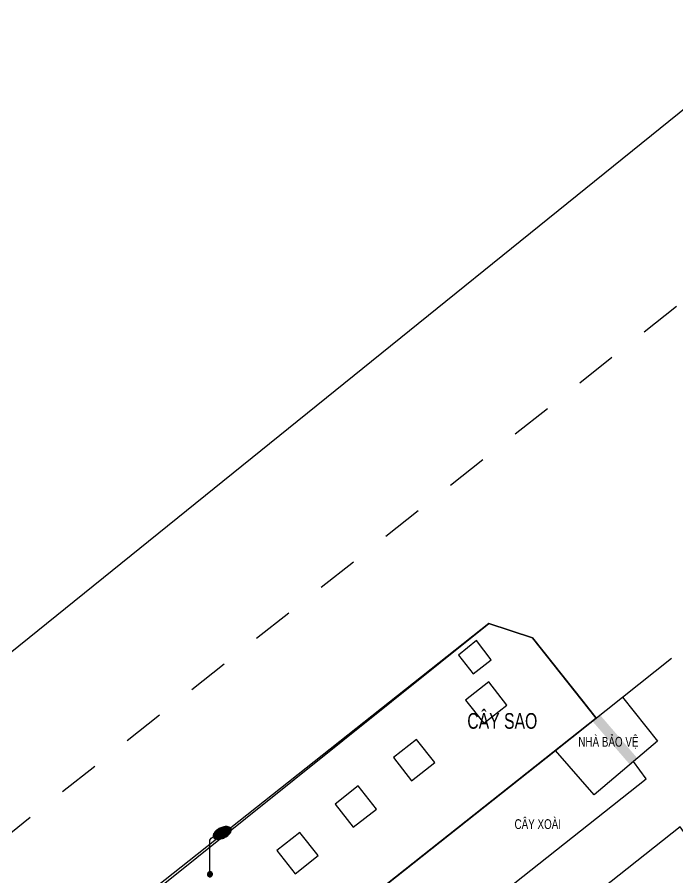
# Model space of a CAD drawing. Header units: millimetres. Extents: x 100 to 288, y -65 to 177.
# Drawn here: x 171.354 to 172.957, y 165.577 to 167.667 of the extents above; entities that cross this region are included whole.
import ezdxf

# ---------------------------------------------------------------- set-up
doc = ezdxf.new("R2010")
doc.units = ezdxf.units.MM
doc.header["$LTSCALE"] = 0.3
doc.header["$MEASUREMENT"] = 0
doc.linetypes.add('DASHDOTX2', pattern=[2, 1, -0.5, 0, -0.5])
for name, color, linetype in [('HATCH1', 8, 'CONTINUOUS'), ('KT', 8, 'CONTINUOUS'), ('Ky hieu', 7, 'CONTINUOUS')]:
    doc.layers.add(name, color=color, linetype=linetype)
doc.styles.add('DIM', font='VAVON.TTF')
doc.linetypes.add('FENCELINE2', pattern='A,0.25,-0.1,[132,ltypeshp.shx,S=0.1,R=0,X=-0.1,Y=0],-0.1,1', length=1.45)

# ---------------------------------------------------------------- blocks, each defined once
blk = doc.blocks.new('Cot den')
at = {"layer": 'Ky hieu', "color": 5, "linetype": 'Continuous'}
for p, q in [((474185.965, 1112245.026), (474185.991, 1112245.093)), ((474185.965, 1112242.67), (474185.965, 1112245.026)), ((474185.991, 1112245.093), (474186.045, 1112245.174)), ((474186.045, 1112245.174), (474186.126, 1112245.228)), ((474186.126, 1112245.228), (474186.193, 1112245.255))]:
    blk.add_line(p, q, dxfattribs=at)
mesh = blk.add_polyface(dxfattribs=at)
corners = [(474186.293, 1112245.159), (474186.24, 1112245.199), (474186.324, 1112245.147), (474186.222, 1112245.225), (474186.388, 1112245.122), (474186.202, 1112245.255), (474186.426, 1112245.115), (474186.192, 1112245.289), (474186.489, 1112245.105), (474186.184, 1112245.319), (474186.528, 1112245.105), (474186.186, 1112245.362), (474186.599, 1112245.106), (474186.187, 1112245.386), (474186.631, 1112245.111), (474186.204, 1112245.434), (474186.707, 1112245.122), (474186.22, 1112245.483), (474186.772, 1112245.14), (474186.246, 1112245.526), (474186.839, 1112245.159), (474186.272, 1112245.571), (474186.898, 1112245.183), (474186.31, 1112245.616), (474186.965, 1112245.21), (474186.343, 1112245.654), (474187.016, 1112245.237), (474186.397, 1112245.701), (474187.086, 1112245.274), (474186.425, 1112245.727), (474187.119, 1112245.297), (474186.505, 1112245.781), (474187.199, 1112245.351), (474186.538, 1112245.804), (474187.227, 1112245.377), (474186.608, 1112245.841), (474187.281, 1112245.424), (474186.658, 1112245.868), (474187.313, 1112245.462), (474186.726, 1112245.896), (474187.352, 1112245.507), (474186.785, 1112245.919), (474187.378, 1112245.552), (474186.851, 1112245.938), (474187.404, 1112245.595), (474186.917, 1112245.956), (474187.42, 1112245.644), (474186.993, 1112245.967), (474187.436, 1112245.692), (474187.025, 1112245.972), (474187.438, 1112245.716), (474187.095, 1112245.973), (474187.44, 1112245.759), (474187.135, 1112245.973), (474187.432, 1112245.789), (474187.422, 1112245.824), (474187.197, 1112245.963), (474187.422, 1112245.824), (474187.401, 1112245.854), (474187.235, 1112245.956), (474187.384, 1112245.879), (474187.3, 1112245.931), (474187.331, 1112245.919)]
mesh.append_faces([[corners[k] for k in face] for face in [(0, 0, 2, 1), (1, 2, 4, 3), (3, 4, 6, 5), (5, 6, 8, 7), (7, 8, 10, 9), (9, 10, 12, 11), (11, 12, 14, 13), (13, 14, 16, 15), (15, 16, 18, 17), (17, 18, 20, 19), (19, 20, 22, 21), (21, 22, 24, 23), (23, 24, 26, 25), (25, 26, 28, 27), (27, 28, 30, 29), (29, 30, 32, 31), (31, 32, 34, 33), (33, 34, 36, 35), (35, 36, 38, 37), (37, 38, 40, 39), (39, 40, 42, 41), (41, 42, 44, 43), (43, 44, 46, 45), (45, 46, 48, 47), (47, 48, 50, 49), (49, 50, 52, 51), (51, 52, 54, 53), (53, 54, 57, 56), (56, 55, 58, 59), (59, 58, 60, 61), (61, 60, 62, 62)]], dxfattribs={"vtx0": -1, "vtx2": -1, "color": 5})
mesh = blk.add_polyface(dxfattribs=at)
corners = [(474185.872, 1112242.529), (474185.856, 1112242.542), (474185.903, 1112242.513), (474185.846, 1112242.551), (474185.909, 1112242.511), (474185.832, 1112242.567), (474185.934, 1112242.504), (474185.824, 1112242.577), (474185.943, 1112242.503), (474185.815, 1112242.594), (474185.965, 1112242.501), (474185.808, 1112242.608), (474185.978, 1112242.502), (474185.804, 1112242.623), (474185.995, 1112242.504), (474185.799, 1112242.639), (474186.01, 1112242.508), (474185.798, 1112242.655), (474186.026, 1112242.513), (474185.796, 1112242.67), (474186.039, 1112242.519), (474185.796, 1112242.67), (474186.057, 1112242.529), (474185.798, 1112242.689), (474186.065, 1112242.535), (474185.799, 1112242.7), (474186.084, 1112242.551), (474185.806, 1112242.723), (474186.089, 1112242.557), (474185.808, 1112242.732), (474186.105, 1112242.577), (474185.82, 1112242.754), (474186.109, 1112242.585), (474185.824, 1112242.762), (474186.121, 1112242.608), (474185.84, 1112242.782), (474186.123, 1112242.616), (474185.846, 1112242.789), (474186.13, 1112242.639), (474185.864, 1112242.804), (474186.131, 1112242.65), (474185.872, 1112242.81), (474186.133, 1112242.67), (474185.89, 1112242.82), (474186.131, 1112242.684), (474185.903, 1112242.826), (474186.13, 1112242.7), (474185.919, 1112242.831), (474186.125, 1112242.716), (474185.934, 1112242.835), (474186.121, 1112242.732), (474185.951, 1112242.837), (474186.114, 1112242.745), (474185.965, 1112242.838), (474186.105, 1112242.762), (474185.986, 1112242.836), (474186.097, 1112242.772), (474185.995, 1112242.835), (474186.084, 1112242.789), (474186.02, 1112242.828), (474186.073, 1112242.797), (474186.026, 1112242.826), (474186.057, 1112242.81)]
mesh.append_faces([[corners[k] for k in face] for face in [(0, 0, 2, 1), (1, 2, 4, 3), (3, 4, 6, 5), (5, 6, 8, 7), (7, 8, 10, 9), (9, 10, 12, 11), (11, 12, 14, 13), (13, 14, 16, 15), (15, 16, 18, 17), (17, 18, 20, 19), (21, 20, 22, 23), (23, 22, 24, 25), (25, 24, 26, 27), (27, 26, 28, 29), (29, 28, 30, 31), (31, 30, 32, 33), (33, 32, 34, 35), (35, 34, 36, 37), (37, 36, 38, 39), (39, 38, 40, 41), (41, 40, 42, 43), (43, 42, 44, 45), (45, 44, 46, 47), (47, 46, 48, 49), (49, 48, 50, 51), (51, 50, 52, 53), (53, 52, 54, 55), (55, 54, 56, 57), (57, 56, 58, 59), (59, 58, 60, 61), (61, 60, 62, 62)]], dxfattribs={"vtx0": -1, "vtx2": -1, "color": 5})

msp = doc.modelspace()

# ---------------------------------------------------------------- linework, layer by layer
at = {"layer": 'HATCH1'}
for points in [[(167.44391, 166.2455), (168.06911, 164.8987), (168.2371, 164.65479), (168.53739, 164.45594), (168.88758, 164.38308), (169.21845, 164.43651), (170.68186, 165.5948), (174.24422, 168.47244), (174.41371, 168.66998), (174.60553, 168.94277), (176.14155, 171.16224), (176.27362, 171.3502), (176.36931, 171.55638), (176.45637, 171.85476), (176.48703, 172.16652), (176.44946, 172.48457), (176.09611, 173.7975)], [(175.38755, 165.61738), (174.86616, 166.49402), (174.65365, 166.67514), (174.5188, 166.69815), (174.36766, 166.68295), (174.18379, 166.58872), (173.36286, 166.04925), (174.98096, 163.30458), (174.52034, 163.02595), (173.11019, 165.49446), (172.96304, 165.70089), (170.61274, 163.83859)], [(172.75923, 165.96473), (172.60475, 166.15933), (172.4983, 166.19428), (170.90337, 164.93115), (170.14108, 164.30868), (169.31708, 163.64434), (169.31708, 163.64434), (169.16554, 163.42577), (169.06723, 163.16826), (169.01882, 162.62142), (169.08485, 162.33977), (169.19883, 162.12438), (170.46381, 159.94512), (171.25993, 158.59595), (171.35911, 158.50058), (171.51367, 158.49734), (171.8533, 158.68445)], [(170.52402, 163.95056), (172.88001, 165.81736), (172.84985, 165.85967)]]:
    msp.add_lwpolyline(points, dxfattribs=at)
at = {"layer": 'HATCH1', "ltscale": 5}
for points in [[(167.44391, 166.2455), (168.06911, 164.8987), (168.2371, 164.65479), (168.53739, 164.45594), (168.88758, 164.38308), (169.21845, 164.43651), (170.68186, 165.5948), (174.24422, 168.47244), (174.41371, 168.66998), (174.60553, 168.94277), (176.14155, 171.16224), (176.27362, 171.3502), (176.36931, 171.55638), (176.45637, 171.85476), (176.48703, 172.16652), (176.44946, 172.48457), (176.09611, 173.7975)], [(175.38755, 165.61738), (174.86616, 166.49402), (174.65365, 166.67514), (174.5188, 166.69815), (174.36766, 166.68295), (174.18379, 166.58872), (173.36286, 166.04925), (174.98096, 163.30458), (174.52034, 163.02595), (173.11019, 165.49446), (172.96304, 165.70089), (170.61274, 163.83859)], [(172.75923, 165.96473), (172.60475, 166.15933), (172.4983, 166.19428), (170.90337, 164.93115), (170.14108, 164.30868), (169.31708, 163.64434), (169.31708, 163.64434), (169.16554, 163.42577), (169.06723, 163.16826), (169.01882, 162.62142), (169.08485, 162.33977), (169.19883, 162.12438), (170.46381, 159.94512), (171.25993, 158.59595), (171.35911, 158.50058), (171.51367, 158.49734), (171.8533, 158.68445)], [(170.52402, 163.95056), (172.88001, 165.81736), (172.84985, 165.85967)]]:
    msp.add_lwpolyline(points, dxfattribs=at)
msp.add_lwpolyline([(173.7197, 154.37631), (171.70779, 157.82204, -0.4125842), (171.76652, 158.04813), (172.09359, 158.27103), (171.8533, 158.68445), (171.51367, 158.49734, -0.4672487), (171.25993, 158.59595), (170.71268, 159.52337), (169.19883, 162.12438, -0.3119335), (169.31708, 163.64434), (172.4983, 166.19428), (172.60475, 166.15933), (172.72661, 166.00583), (172.75923, 165.96473), (169.59468, 163.45728), (169.46332, 162.75567), (169.66103, 162.43004), (170.08062, 161.67132), (170.58066, 160.86077), (171.8533, 158.68445), (172.09359, 158.27103), (172.26616, 158.0249), (173.67087, 155.5927)], format="xyb", dxfattribs=at)
at = {"layer": 'HATCH1'}
for points in [[(172.46026, 166.07256), (172.50443, 166.10595), (172.46871, 166.15306), (172.42504, 166.11759)], [(172.48614, 165.95244), (172.54233, 165.99654), (172.49823, 166.05273), (172.44204, 166.00863)], [(172.31099, 165.81269), (172.36718, 165.85679), (172.32307, 165.91298), (172.26689, 165.86888)], [(172.16954, 165.69984), (172.22573, 165.74394), (172.18163, 165.80013), (172.12544, 165.75603)], [(172.02809, 165.58698), (172.08428, 165.63108), (172.04018, 165.68727), (171.98399, 165.64317)]]:
    msp.add_lwpolyline(points, close=True, dxfattribs=at)
at = {"layer": 'HATCH1', "linetype": 'FENCELINE2', "ltscale": 2}
for points in [[(172.82329, 166.01557), (172.94162, 166.11067)], [(169.46332, 162.75567), (169.46332, 162.75567), (169.59468, 163.45728), (170.40201, 164.0968), (172.66064, 165.88646), (172.66064, 165.88646)]]:
    msp.add_lwpolyline(points, dxfattribs=at)
at = {"layer": 'HATCH1', "linetype": 'Continuous', "ltscale": 0.7}
msp.add_lwpolyline([(172.82329, 166.01557), (172.9081, 165.9091), (172.75383, 165.77819), (172.66064, 165.88646), (172.82329, 166.01557)], dxfattribs=at)
at = {"layer": 'HATCH1', "lineweight": 35, "const_width": 0.02381}
msp.add_lwpolyline([(172.84985, 165.85967), (172.75923, 165.96473)], dxfattribs=at)
at = {"layer": 'KT', "linetype": 'DASHDOTX2', "lineweight": -2, "ltscale": 0.0005, "flags": 128}
msp.add_lwpolyline([(185.46005, 165.98979), (180.34871, 173.65276), (177.41641, 172.1069, 0.1199755), (176.87523, 171.62782), (174.71299, 168.51266, -0.0751899), (174.13844, 167.90102), (168.14392, 163.15897), (175.38711, 150.75415), (182.53181, 154.92594), (179.07267, 160.89523), (186.09118, 164.81508), (185.97885, 165.05559), (185.4891, 165.94624), (185.46005, 165.98979)], format="xyb", dxfattribs=at)

# ---------------------------------------------------------------- block references
at = {"layer": 'HATCH1', "xscale": 0.03504980631987564, "yscale": 0.03504980634066612, "zscale": 0.03504980631809729}
msp.add_blockref('Cot den', (-16448.30457, -38818.30464), dxfattribs=at)

# ---------------------------------------------------------------- texts
at = {"layer": 'HATCH1', "style": 'DIM', "width": 0.75}
for s, height, p in [('CAÂY SAO', 0.038095, (172.44623, 165.93893)), ('NHAØ BAÛO VEÄ', 0.0238096, (172.7157, 165.89541)), ('CAÂY XOAØI', 0.02381, (172.56084, 165.69542))]:
    msp.add_text(s, height=height, dxfattribs=at).set_placement(p)

doc.saveas('drawing.dxf')
